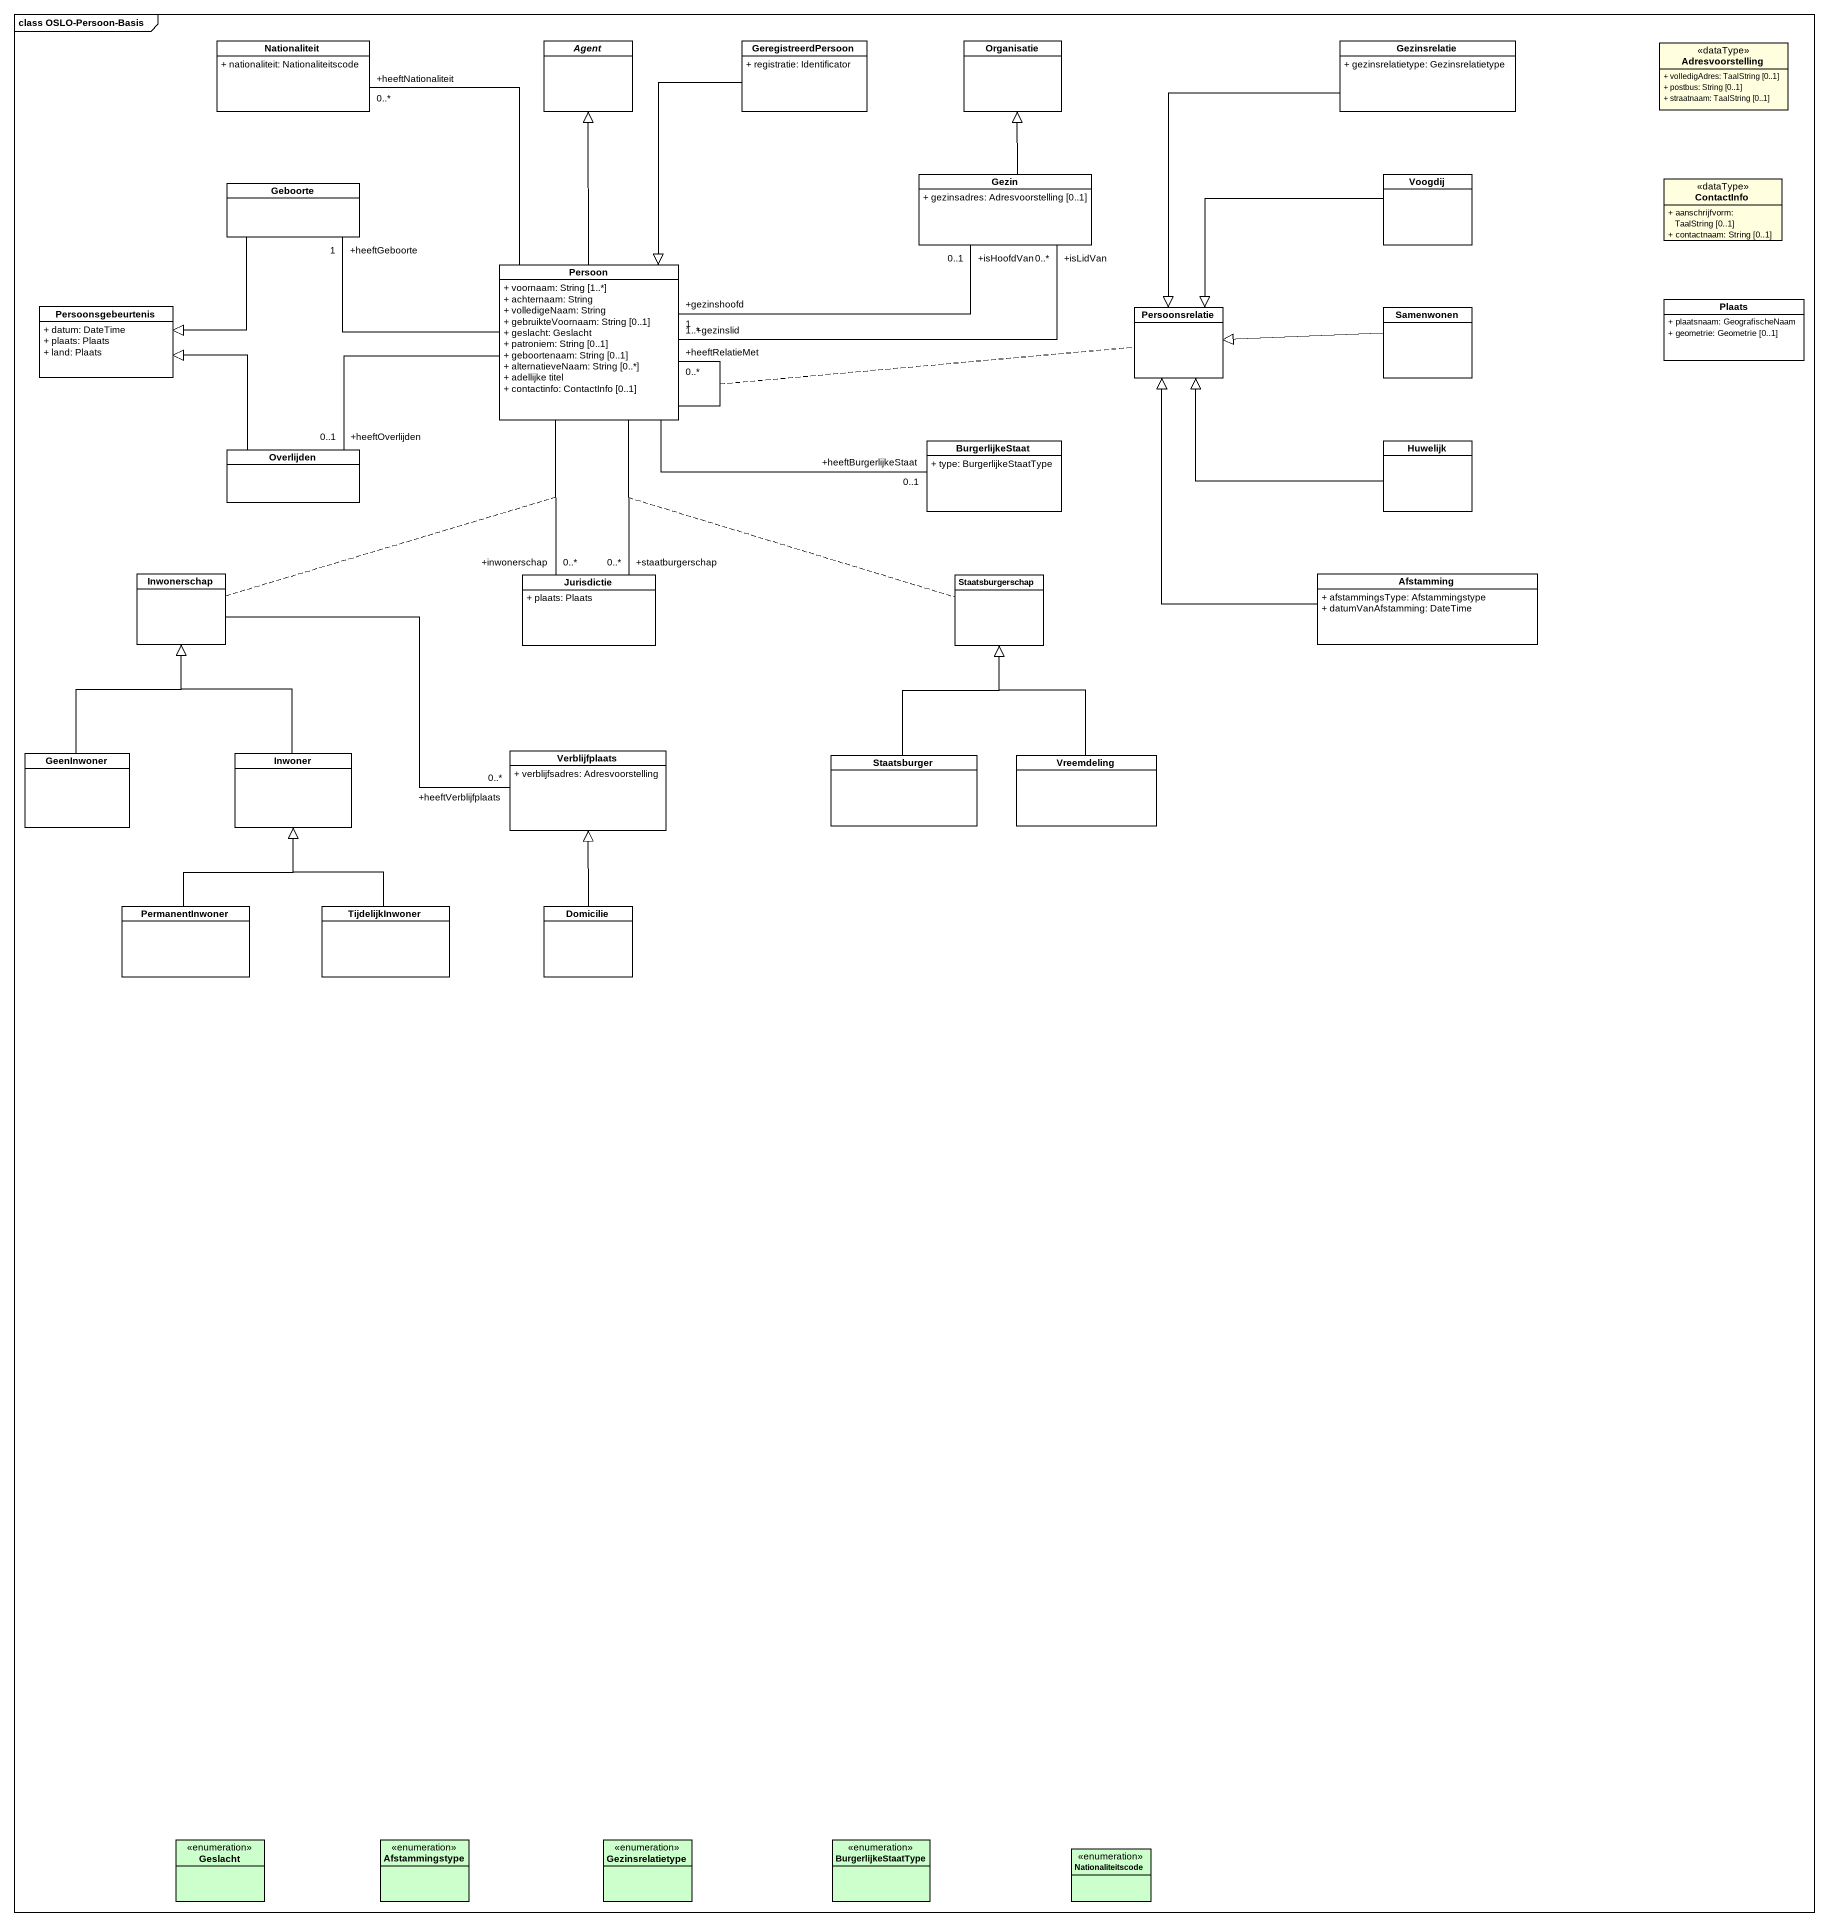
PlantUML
@startuml
mainframe class OSLO-Persoon-Basis
hide circle
hide empty members
skinparam classAttributeIconSize 0
class Nationaliteit {
  + nationaliteit: Nationaliteitscode
}
abstract class "Agent" as Agent_
class GeregistreerdPersoon {
  + registratie: Identificator
}
class Organisatie
class Gezinsrelatie {
  + gezinsrelatietype: Gezinsrelatietype
}
class Adresvoorstelling <<dataType>> #FFFFE0 {
  + volledigAdres: TaalString [0..1]
  + postbus: String [0..1]
  + straatnaam: TaalString [0..1]
}
class Geboorte
class Gezin {
  + gezinsadres: Adresvoorstelling [0..1]
}
class Voogdij
class ContactInfo <<dataType>> #FFFFE0 {
  + aanschrijfvorm: TaalString [0..1]
  + contactnaam: String [0..1]
}
class Persoon {
  + voornaam: String [1..*]
  + achternaam: String
  + volledigeNaam: String
  + gebruikteVoornaam: String [0..1]
  + geslacht: Geslacht
  + patroniem: String [0..1]
  + geboortenaam: String [0..1]
  + alternatieveNaam: String [0..*]
  + adellijke titel
  + contactinfo: ContactInfo [0..1]
}
class Persoonsgebeurtenis {
  + datum: DateTime
  + plaats: Plaats
  + land: Plaats
}
class Persoonsrelatie
class Samenwonen
class Plaats {
  + plaatsnaam: GeografischeNaam
  + geometrie: Geometrie [0..1]
}
class BurgerlijkeStaat {
  + type: BurgerlijkeStaatType
}
class Huwelijk
class Overlijden
class Inwonerschap
class Jurisdictie {
  + plaats: Plaats
}
class Staatsburgerschap
class Afstamming {
  + afstammingsType: Afstammingstype
  + datumVanAfstamming: DateTime
}
class GeenInwoner
class Inwoner
class Verblijfplaats {
  + verblijfsadres: Adresvoorstelling
}
class Staatsburger
class Vreemdeling
class PermanentInwoner
class TijdelijkInwoner
class Domicilie
enum Geslacht #CCFFCC
enum Afstammingstype #CCFFCC
enum Gezinsrelatietype #CCFFCC
enum BurgerlijkeStaatType #CCFFCC
enum Nationaliteitscode #CCFFCC
GeregistreerdPersoon --|> Persoon
Gezinsrelatie --|> Persoonsrelatie
Geboorte --|> Persoonsgebeurtenis
Gezin -up-|> Organisatie
Voogdij -left-|> Persoonsrelatie
Persoon -up- "+heeftNationaliteit\n0..*" Nationaliteit
Persoon -up-|> Agent_
Persoon -left- "+heeftGeboorte\n1" Geboorte
Persoon "+gezinshoofd\n1" -right- "+isHoofdVan\n0..1" Gezin
Persoon "+gezinslid\n1..*" -right- "+isLidVan\n0..*" Gezin
Persoon -- "+heeftRelatieMet\n0..*" Persoon
(Persoon, Persoon) .. Persoonsrelatie
Persoon -right- "+heeftBurgerlijkeStaat\n0..1" BurgerlijkeStaat
Persoon -left- "+heeftOverlijden\n0..1" Overlijden
Persoon -- "+staatburgerschap\n0..*" Jurisdictie
(Persoon, Jurisdictie) .. Staatsburgerschap
Persoon -- "+inwonerschap\n0..*" Jurisdictie
(Persoon, Jurisdictie) .. Inwonerschap
Samenwonen -left-|> Persoonsrelatie
Huwelijk -left-|> Persoonsrelatie
Overlijden -up-|> Persoonsgebeurtenis
Inwonerschap -right- "+heeftVerblijfplaats\n0..*" Verblijfplaats
Afstamming -up-|> Persoonsrelatie
GeenInwoner -up-|> Inwonerschap
Inwoner -up-|> Inwonerschap
Staatsburger -up-|> Staatsburgerschap
Vreemdeling -up-|> Staatsburgerschap
PermanentInwoner -up-|> Inwoner
TijdelijkInwoner -up-|> Inwoner
Domicilie -up-|> Verblijfplaats
@enduml
